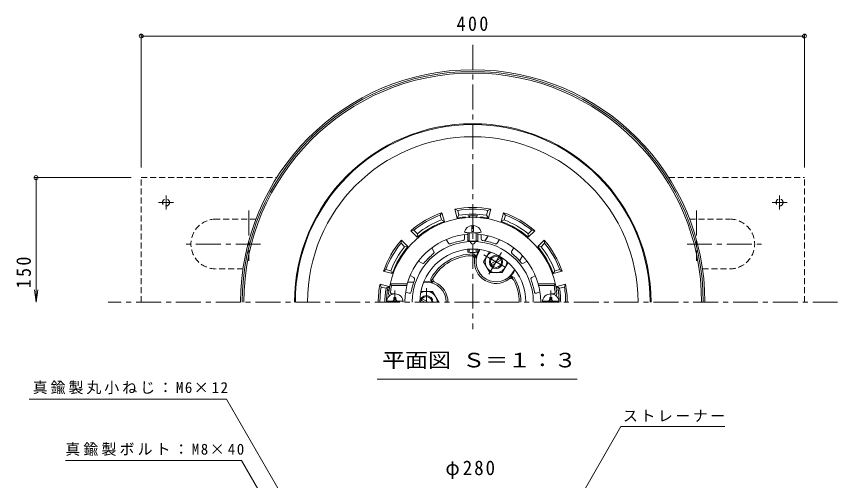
# Model space of a CAD drawing. Units: millimetres at full size, sheet at 1:3; details may follow other scales. Extents: x -566 to 565, y -424 to 391.
# Drawn here: x -527 to -31.8, y 111.5 to 391 of the extents above; entities that cross this region are included whole.
import ezdxf
from ezdxf.enums import TextEntityAlignment as Align

# ---------------------------------------------------------------- set-up
doc = ezdxf.new("R2010")
doc.units = ezdxf.units.MM
doc.header["$LTSCALE"] = 3
doc.header["$PDMODE"] = 32
doc.header["$PDSIZE"] = 2.4
doc.linetypes.add('CHAIN1', pattern=[8, 5, -1, 1, -1])
doc.linetypes.add('DASHED1', pattern=[1.8, 1.2, -0.6])
for name, color, linetype, lineweight in [('0-0_通り芯', 3, 'Continuous', 9), ('0-1_躯体', 2, 'Continuous', 9), ('0-2_仕上', 6, 'Continuous', 9), ('0-4_その他', 7, 'Continuous', 9), ('0-5_寸法', 7, 'Continuous', 9), ('0-8_041', 4, 'Continuous', 9), ('0-9_051', 2, 'Continuous', 9), ('0-A_061', 4, 'Continuous', 9), ('0-B_062', 1, 'Continuous', 5)]:
    doc.layers.add(name, color=color, linetype=linetype, lineweight=lineweight)
doc.styles.add('ＭＳ ゴシック', font='')
doc.styles.get('ＭＳ ゴシック').set_extended_font_data('MS Gothic')

msp = doc.modelspace()

# ---------------------------------------------------------------- linework, layer by layer
at = {"layer": '0-0_通り芯', "linetype": 'CHAIN1'}
for p, q in [((-251.771, 374.013), (-251.771, 202.723)), ((-31.771, 218.942), (-471.771, 218.942))]:
    msp.add_line(p, q, dxfattribs=at)
at = {"layer": '0-0_通り芯'}
for radius in [140, 139, 138]:
    msp.add_arc((-251.771, 218.942), radius, 0, 180, dxfattribs=at)
at = {"layer": '0-1_躯体'}
for p, q in [((-271.508, 271.348), (-270.351, 272.828)), ((-270.351, 272.828), (-268.924, 267.501)), ((-262.624, 274.899), (-261.196, 269.572)), ((-260.882, 274.195), (-262.624, 274.899)), ((-260.882, 274.195), (-260.102, 271.283)), ((-242.66, 274.195), (-243.44, 271.283)), ((-242.66, 274.195), (-240.919, 274.899)), ((-240.919, 274.899), (-242.346, 269.572)), ((-233.191, 272.828), (-234.619, 267.501)), ((-232.035, 271.348), (-233.191, 272.828)), ((-271.508, 271.348), (-270.727, 268.436)), ((-270.727, 268.436), (-268.924, 267.501)), ((-260.102, 271.283), (-261.196, 269.572)), ((-253.771, 269.902), (-253.771, 269.908)), ((-249.771, 269.902), (-249.771, 269.908)), ((-243.44, 271.283), (-242.346, 269.572)), ((-232.815, 268.436), (-234.619, 267.501)), ((-232.035, 271.348), (-232.815, 268.436)), ((-287.289, 262.237), (-289.148, 261.976)), ((-289.148, 261.976), (-285.249, 258.076)), ((-287.289, 262.237), (-285.156, 260.105)), ((-285.156, 260.105), (-285.249, 258.076)), ((-242.569, 258.896), (-244.529, 255.862)), ((-244.334, 255.824), (-242.561, 258.894)), ((-216.254, 262.237), (-218.386, 260.105)), ((-218.386, 260.105), (-218.294, 258.076)), ((-214.394, 261.976), (-218.294, 258.076)), ((-216.254, 262.237), (-214.394, 261.976)), ((-295.067, 254.459), (-294.805, 256.319)), ((-295.067, 254.459), (-292.935, 252.327)), ((-294.805, 256.319), (-290.906, 252.419)), ((-208.737, 256.319), (-212.637, 252.419)), ((-208.476, 254.459), (-210.608, 252.327)), ((-208.476, 254.459), (-208.737, 256.319)), ((-292.935, 252.327), (-290.906, 252.419)), ((-248.423, 249.34), (-247.652, 250.675)), ((-248.163, 249.19), (-247.331, 250.632)), ((-210.608, 252.327), (-212.637, 252.419)), ((-223.549, 243.824), (-221.777, 246.894)), ((-221.771, 246.888), (-223.418, 243.674)), ((-304.178, 238.678), (-305.658, 237.522)), ((-304.178, 238.678), (-301.265, 237.898)), ((-301.265, 237.898), (-300.331, 236.094)), ((-227.379, 237.19), (-226.546, 238.632)), ((-227.119, 237.04), (-226.348, 238.375)), ((-202.277, 237.898), (-203.212, 236.094)), ((-199.364, 238.678), (-202.277, 237.898)), ((-199.364, 238.678), (-197.884, 237.522)), ((-305.658, 237.522), (-300.331, 236.094)), ((-197.884, 237.522), (-203.212, 236.094)), ((-307.728, 229.794), (-302.401, 228.367)), ((-307.025, 228.053), (-307.728, 229.794)), ((-307.025, 228.053), (-304.112, 227.272)), ((-304.112, 227.272), (-302.401, 228.367)), ((-287.431, 230.942), (-290.976, 230.942)), ((-290.973, 230.95), (-287.367, 231.13)), ((-279.771, 230.942), (-281.436, 230.942)), ((-279.771, 231.242), (-281.313, 231.242)), ((-195.814, 229.794), (-201.141, 228.367)), ((-199.43, 227.272), (-201.141, 228.367)), ((-196.517, 228.053), (-199.43, 227.272)), ((-196.517, 228.053), (-195.814, 229.794))]:
    msp.add_line(p, q, dxfattribs=at)
for centre, radius, start, end in [((-251.771, 218.942), 107.5, 0, 180), ((-251.771, 218.942), 107, 0, 180), ((-251.771, 218.942), 99.641, 0, 180), ((-251.771, 218.942), 57, 109.02408, 130.97592), ((-251.771, 218.942), 57, 79.02408, 100.97592), ((-251.771, 218.942), 56, 80.63637, 99.36363), ((-251.771, 218.942), 57, 49.02408, 70.97592), ((-251.771, 218.942), 56, 110.63637, 129.36363), ((-251.771, 218.942), 51.5, 109.45465, 130.54535), ((-251.771, 218.942), 53, 110.95651, 129.04349), ((-251.771, 218.942), 51.5, 95.68216, 100.54535), ((-251.771, 218.942), 53, 80.95651, 99.04349), ((-256.771, 269.193), 1, 35.19102, 95.68266), ((-251.771, 218.942), 52.055, 86.63133, 93.36867), ((-254.771, 269.908), 1, 0, 93.36841), ((-248.771, 269.908), 1, 86.63159, 180), ((-246.771, 269.193), 1, 84.31734, 144.80898), ((-251.771, 218.942), 51.5, 79.45465, 84.31784), ((-251.771, 218.942), 51.5, 49.45465, 70.54535), ((-251.771, 218.942), 53, 50.95651, 69.04349), ((-251.771, 218.942), 56, 50.63637, 69.36363), ((-251.771, 218.942), 57, 139.02408, 160.97592), ((-251.771, 218.942), 56, 140.63637, 159.36363), ((-251.771, 218.942), 57, 19.02408, 40.97592), ((-251.771, 218.942), 56, 20.63637, 39.36363), ((-251.771, 218.942), 53, 140.95651, 159.04349), ((-251.771, 218.942), 51.5, 139.45465, 160.54535), ((-251.771, 218.942), 29, 90.06973, 149.93027), ((-251.804, 245.942), 2, 348.90762, 90.06996), ((-237.771, 243.19), 12.3, 150, 168.90736), ((-237.771, 243.19), 12, 150, 330), ((-251.771, 218.942), 51.5, 19.45465, 40.54535), ((-251.771, 218.942), 53, 20.95651, 39.04349), ((-251.771, 218.942), 28, 91.98201, 148.01801), ((-251.771, 218.942), 28, 86.84651, 91.98201), ((-252.67, 244.926), 2, 353.35486, 91.9819), ((-237.771, 243.19), 13, 173.35512, 306.64484), ((-237.771, 243.19), 13, 163.42326, 173.35512), ((-275.137, 232.47), 2, 149.93004, 251.09238), ((-251.771, 218.942), 28, 148.01801, 153.15346), ((-273.825, 232.713), 2, 148.01784, 246.64502), ((-237.771, 243.19), 13, 306.64484, 316.57674), ((-228.818, 231.155), 2, 28.01785, 126.64513), ((-228.372, 232.413), 2, 29.93004, 131.09238), ((-237.771, 243.19), 12.3, 311.09273, 330), ((-251.771, 218.942), 28, 28.01794, 33.15347), ((-251.771, 218.942), 29, 0, 29.93027), ((-251.771, 218.942), 57, 169.02408, 180), ((-251.771, 218.942), 56, 170.63637, 180), ((-301.463, 227.942), 1, 169.73434, 230.22318), ((-251.771, 218.942), 51.5, 169.45465, 169.73402), ((-279.771, 218.942), 12.3, 71.09267, 90), ((-279.771, 218.942), 12, 0, 90), ((-279.771, 218.942), 13, 66.64487, 76.57674), ((-279.771, 218.942), 13, 0, 66.64487), ((-251.771, 218.942), 28, 0, 28.01794), ((-202.08, 227.942), 1, 309.77682, 10.26566), ((-251.771, 218.942), 51.5, 10.26598, 10.54535), ((-251.771, 218.942), 56, 0, 9.36363), ((-251.771, 218.942), 57, 0, 10.97592), ((-251.771, 218.942), 53, 170.95651, 180), ((-251.771, 218.942), 52.055, 170.98492, 180), ((-302.195, 226.942), 1, 170.985, 270), ((-201.347, 226.942), 1, 275.31516, 9.015), ((-251.771, 218.942), 52.055, 0, 9.01508), ((-251.771, 218.942), 53, 0, 9.04349)]:
    msp.add_arc(centre, radius, start, end, dxfattribs=at)
at = {"layer": '0-2_仕上'}
for p, q in [((-256.771, 257.097), (-256.771, 259.636)), ((-246.771, 257.097), (-246.771, 259.636)), ((-266.519, 254.485), (-267.788, 256.684)), ((-237.024, 254.485), (-235.754, 256.684)), ((-275.179, 249.485), (-276.448, 251.684)), ((-228.363, 249.485), (-227.094, 251.684)), ((-282.315, 242.349), (-284.513, 243.619)), ((-221.227, 242.35), (-219.029, 243.619)), ((-287.315, 233.689), (-289.513, 234.959)), ((-216.228, 233.689), (-214.029, 234.959)), ((-301.571, 229.942), (-291.268, 229.942)), ((-201.972, 229.942), (-212.274, 229.942)), ((-298.771, 223.942), (-300.406, 223.942)), ((-292.292, 224.942), (-290.174, 224.286)), ((-211.25, 224.942), (-213.368, 224.286)), ((-204.771, 223.942), (-203.136, 223.942))]:
    msp.add_line(p, q, dxfattribs=at)
for points in [[(-301.571, 229.942), (-300.761, 228.942), (-291.494, 228.942), (-291.268, 229.942)], [(-201.972, 229.942), (-202.781, 228.942), (-212.048, 228.942), (-212.274, 229.942)]]:
    msp.add_lwpolyline(points, dxfattribs=at)
for centre, radius, start, end in [((-251.771, 218.942), 51, 5.73918, 174.26082), ((-251.771, 218.942), 41, 94.19608, 164.43764), ((-251.771, 218.942), 41, 15.56268, 85.80392), ((-251.771, 218.942), 36.511, 0, 180), ((-265.653, 254.985), 1, 209.99857, 291.06442), ((-251.771, 218.942), 37.624, 98.93648, 111.06339), ((-257.771, 257.097), 1, 278.93869, 0), ((-251.771, 255.449), 1.5, 181.05214, 358.94786), ((-245.771, 257.097), 1, 179.99857, 261.06442), ((-251.771, 218.942), 37.624, 68.93648, 81.06339), ((-237.89, 254.985), 1, 248.93869, 330), ((-251.771, 218.942), 32, 0, 180), ((-251.771, 218.942), 37.624, 128.93648, 141.06339), ((-276.045, 248.985), 1, 308.93869, 30), ((-227.497, 248.985), 1, 149.99857, 231.06442), ((-251.771, 218.942), 37.624, 38.93648, 51.06339), ((-281.815, 243.216), 1, 239.99857, 321.06442), ((-221.727, 243.215), 1, 218.93869, 300), ((-287.815, 232.823), 1, 338.93869, 60), ((-215.727, 232.823), 1, 119.99857, 201.06442), ((-251.771, 218.942), 50, 168.46304, 172.96653), ((-251.771, 218.942), 40.962, 165.87047, 180), ((-251.771, 218.942), 37.624, 158.93648, 170.61325), ((-251.771, 218.942), 37.624, 9.38678, 21.06339), ((-251.771, 218.942), 40.962, 0, 14.12953), ((-251.771, 218.942), 50, 7.03346, 11.53696), ((-301.52, 223.942), 1, 174.26031, 257.3949), ((-300.402, 224.942), 1, 172.96652, 269.77641), ((-289.878, 225.241), 1, 252.79771, 350.61281), ((-213.664, 225.241), 1, 189.38719, 287.20229), ((-203.14, 224.942), 1, 270.22461, 7.03348), ((-202.022, 223.942), 1, 282.6051, 5.73969)]:
    msp.add_arc(centre, radius, start, end, dxfattribs=at)
at = {"layer": '0-4_その他'}
for p, q in [((-451.771, 380.093), (-451.771, 299.942)), ((-451.771, 379.193), (-51.771, 379.193)), ((-51.771, 380.093), (-51.771, 299.942)), ((-516.073, 293.942), (-457.771, 293.942)), ((-515.173, 293.942), (-515.173, 218.942)), ((-515.173, 218.942), (-516.152, 226.377)), ((-515.173, 218.942), (-514.194, 226.377))]:
    msp.add_line(p, q, dxfattribs=at)
for p in [(-451.771, 379.193), (-51.771, 379.193), (-515.173, 293.942)]:
    msp.add_point(p, dxfattribs=at)
at = {"layer": '0-5_寸法'}
for p, q in [((-309.39, 172.486), (-188.854, 172.486)), ((-162.426, 144.124), (-251.771, -10.626)), ((-99.681, 144.124), (-162.426, 144.124)), ((-391.207, 123.623), (-497.495, 123.623)), ((-391.207, 123.623), (-279.771, -69.389))]:
    msp.add_line(p, q, dxfattribs=at)
msp.add_lwpolyline([(-519.362, 160.526), (-400.232, 160.526), (-297.799, -16.893)], dxfattribs=at)
at = {"layer": '0-8_041', "linetype": 'CHAIN1'}
for p, q in [((-298.771, 218.942), (-298.771, 225.942)), ((-204.771, 218.942), (-204.771, 225.942))]:
    msp.add_line(p, q, dxfattribs=at)
at = {"layer": '0-8_041'}
for p, q in [((-303.735, 219.542), (-293.807, 219.542)), ((-299.371, 220.542), (-299.371, 221.692)), ((-298.171, 221.692), (-299.371, 221.692)), ((-298.171, 220.542), (-298.171, 221.692)), ((-209.735, 219.542), (-199.807, 219.542)), ((-205.371, 220.542), (-205.371, 221.692)), ((-204.171, 221.692), (-205.371, 221.692)), ((-204.171, 220.542), (-204.171, 221.692))]:
    msp.add_line(p, q, dxfattribs=at)
for centre, radius, start, end in [((-298.771, 218.942), 5, 0, 180), ((-204.771, 218.942), 5, 0, 180), ((-300.371, 220.542), 1, 270, 0), ((-297.171, 220.542), 1, 180, 270), ((-206.371, 220.542), 1, 270, 0), ((-203.171, 220.542), 1, 180, 270)]:
    msp.add_arc(centre, radius, start, end, dxfattribs=at)
at = {"layer": '0-9_051', "linetype": 'DASHED1'}
for p, q in [((-133.555, 293.942), (-51.771, 293.942)), ((-51.771, 218.942), (-51.771, 293.942)), ((-382.538, 268.942), (-406.771, 268.942)), ((-121.004, 268.942), (-96.771, 268.942)), ((-390.335, 238.942), (-406.771, 238.942)), ((-113.207, 238.942), (-96.771, 238.942))]:
    msp.add_line(p, q, dxfattribs=at)
at = {"layer": '0-9_051', "linetype": 'CHAIN1'}
for p, q in [((-436.771, 274.709), (-436.771, 283.27)), ((-66.771, 274.709), (-66.771, 283.27)), ((-432.348, 278.942), (-441.36, 278.942)), ((-71.194, 278.942), (-62.182, 278.942)), ((-386.771, 274.065), (-386.771, 243.723)), ((-116.771, 274.065), (-116.771, 243.723)), ((-379.705, 253.942), (-427.213, 253.942)), ((-122.563, 253.942), (-76.329, 253.942))]:
    msp.add_line(p, q, dxfattribs=at)
at = {"layer": '0-9_051', "color": 4}
for p, q in [((-241.729, 249.325), (-245.274, 243.186)), ((-245.274, 243.186), (-241.527, 236.695)), ((-240.867, 241.98), (-235.176, 245.266)), ((-240.367, 241.114), (-234.676, 244.4)), ((-234.021, 236.695), (-230.479, 242.83)), ((-234.021, 236.695), (-241.527, 236.695)), ((-276.021, 225.437), (-283.105, 225.437)), ((-276.021, 225.437), (-272.268, 218.937)), ((-280.771, 218.942), (-282.867, 220.151)), ((-278.771, 218.942), (-282.367, 221.017))]:
    msp.add_line(p, q, dxfattribs=at)
at = {"layer": '0-9_051', "color": 4, "linetype": 'CHAIN1'}
for p, q in [((-242.029, 235.816), (-233.513, 250.565)), ((-245.146, 247.448), (-230.397, 238.933)), ((-279.771, 218.942), (-279.771, 227.457))]:
    msp.add_line(p, q, dxfattribs=at)
at = {"layer": '0-9_051', "linetype": 'DASHED1'}
msp.add_lwpolyline([(-451.771, 218.942), (-451.771, 293.942), (-369.987, 293.942)], dxfattribs=at)
for centre in [(-436.771, 278.942), (-66.771, 278.942)]:
    msp.add_circle(centre, 2.1, dxfattribs=at)
at = {"layer": '0-9_051', "color": 4}
for radius in [4, 3.324]:
    msp.add_circle((-237.771, 243.19), radius, dxfattribs=at)
at = {"layer": '0-9_051', "linetype": 'DASHED1'}
for centre, start, end in [((-406.771, 253.942), 90, 270), ((-96.771, 253.942), 270, 90)]:
    msp.add_arc(centre, 15, start, end, dxfattribs=at)
at = {"layer": '0-9_051', "color": 4}
for centre, radius, start, end in [((-237.768, 243.186), 6.5, 117.05127, 2.92906), ((-279.771, 218.942), 4, 0.00015, 179.99988), ((-279.768, 218.946), 6.5, 359.95743, 122.92908), ((-279.771, 218.942), 3.324, 0.00015, 179.99985)]:
    msp.add_arc(centre, radius, start, end, dxfattribs=at)
at = {"layer": '0-A_061'}
msp.add_line((-252.271, 261.564), (-252.271, 265.153), dxfattribs=at)
msp.add_lwpolyline([(-252.271, 261.564), (-251.271, 261.564), (-251.271, 265.153)], dxfattribs=at)
at = {"layer": '0-B_062', "color": 4, "lineweight": 9}
for p, q in [((-254.771, 260.809), (-254.771, 255.94)), ((-253.901, 260.772), (-253.901, 255.793)), ((-249.641, 260.772), (-249.641, 255.793)), ((-248.771, 260.809), (-248.771, 255.94)), ((-254.771, 250.801), (-254.771, 249.115)), ((-253.901, 250.871), (-253.901, 248.969)), ((-249.641, 250.871), (-249.641, 248.969)), ((-248.771, 250.801), (-248.771, 249.115))]:
    msp.add_line(p, q, dxfattribs=at)
for start, end in [(95.62509, 168.58908), (11.41092, 84.37491)]:
    msp.add_arc((-251.771, 260.077), 5.101, start, end, dxfattribs=at)
for centre, major_axis in [((-251.771, 261.086), (-5, 0)), ((-251.771, 255.94), (-3, 0)), ((-251.771, 249.115), (-3, 0))]:
    msp.add_ellipse(centre, major_axis=major_axis, ratio=0.0694, start_param=6.2831853, end_param=9.424778, dxfattribs=at)

# ---------------------------------------------------------------- texts
at = {"layer": '0-4_その他', "color": 2, "char_height": 8.798, "attachment_point": 7, "style": 'ＭＳ ゴシック'}
for s, insert in [('\\T1.27;\\W0.9;400', (-261.521, 382.193)), ('\\T1.21;\\W0.95;φ280', (-268.271, 112.374))]:
    msp.add_mtext(s, dxfattribs=dict(at, insert=insert))
at = {"layer": '0-4_その他', "color": 2, "insert": (-518.173, 227.273), "char_height": 8.798, "attachment_point": 7, "rotation": 90, "style": 'ＭＳ ゴシック'}
msp.add_mtext('\\T1.27;\\W0.9;150', dxfattribs=at)
at = {"layer": '0-5_寸法', "color": 2, "style": 'ＭＳ ゴシック', "width": 1.15}
msp.add_text('平面図 Ｓ＝１：３', height=8.798, dxfattribs=at).set_placement((-306.386, 176.986), align=Align.BOTTOM_LEFT)
at = {"layer": '0-5_寸法', "char_height": 6.598, "attachment_point": 7, "style": 'ＭＳ ゴシック'}
for s, insert in [('\\T1.2;真鍮製丸小ねじ：M6×12', (-517.2, 163.482)), ('\\T1.17;ストレーナー', (-161.181, 146.813)), ('\\T1.21;真鍮製ボルト：M8×40', (-497.495, 126.342))]:
    msp.add_mtext(s, dxfattribs=dict(at, insert=insert))

doc.saveas('drawing.dxf')
